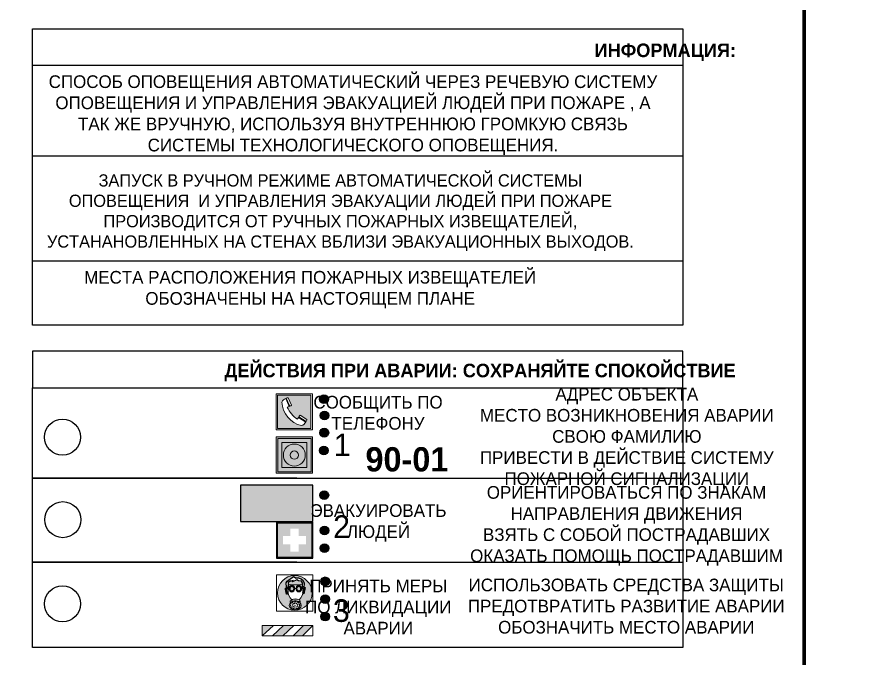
# Model space of a CAD drawing. Header units: millimetres. Extents: x 13114 to 67229, y 22859 to 38520.
# Drawn here: x 39412.4 to 39599.9, y 24788.1 to 24929.8 of the extents above; entities that cross this region are included whole.
import ezdxf

# ---------------------------------------------------------------- set-up
doc = ezdxf.new("R2010")
doc.units = ezdxf.units.MM
doc.styles.add('обычный', font='arial.ttf')

# ---------------------------------------------------------------- blocks, each defined once
blk = doc.blocks.new('A$C38D26F80')
h = blk.add_hatch(color=5)
h.dxf.hatch_style = 1
h.paths.add_polyline_path([(-8.77, -4.48, 1), (-0.19, -4.48, 1)])
h.paths.add_polyline_path([(-6.75, -3.58), (-6.75, -3.31), (-6.62, -3.22), (-6.5, -3.22), (-6.42, -3.3), (-6.39, -3.28), (-6.59, -2.23), (-6.59, -2.01), (-6.38, -1.58), (-4.76, -0.4), (-4.13, -0.79, -0.362848), (-2.1, -2.1, -0.201049), (-2.17, -2.48, 0.085434), (-2.26, -3.13), (-1.9, -3.16), (-2.25, -4.7), (-2.4, -4.59), (-2.43, -4.34), (-2.36, -4.34), (-2.14, -3.34), (-2.47, -3.42), (-2.58, -1.95), (-2.77, -1.58), (-3.58, -1.52), (-3.92, -1.26), (-5.05, -1.73), (-4.87, -1.39), (-5.41, -1.6), (-5.41, -1.46), (-6.13, -1.87), (-6.18, -3.5), (-6.56, -3.47), (-6.37, -4.59), (-6.16, -4.43), (-6.16, -4.66), (-6.36, -4.79), (-6.37, -4.8), (-6.51, -4.76)], flags=16)
h.paths.add_polyline_path([(-6.51, -4.76), (-6.36, -4.79), (-6.37, -4.8)], flags=0)
h.paths.add_polyline_path([(-5.92, -2.34, 0.089508), (-2.67, -2.35), (-2.48, -3.88, -0.268602), (-3.4, -6.18, 0.262449), (-5.2, -6.18, -0.268602), (-6.11, -3.88)], flags=16)
edge = h.paths.add_edge_path(flags=16)
edge.add_ellipse((-5.19, -3.41), major_axis=(0, 0.842), ratio=0.848992, start_angle=0, end_angle=360)
edge = h.paths.add_edge_path(flags=0)
edge.add_ellipse((-5.19, -3.39), major_axis=(0, 0.665), ratio=0.853798, start_angle=0, end_angle=360)
edge = h.paths.add_edge_path(flags=0)
edge.add_ellipse((-5.19, -3.4), major_axis=(0, 0.528), ratio=0.864094, start_angle=0, end_angle=360)
edge = h.paths.add_edge_path(flags=16)
edge.add_ellipse((-3.47, -3.4), major_axis=(0, 0.842), ratio=0.848992, start_angle=0, end_angle=360)
h.paths.add_polyline_path([(-3.13, -6.45), (-3.13, -6.84, 0.383174), (-5.57, -6.85), (-5.57, -6.49, -0.369952)], flags=16)
edge = h.paths.add_edge_path(flags=0)
edge.add_ellipse((-3.47, -3.39), major_axis=(0, 0.665), ratio=0.853798, start_angle=0, end_angle=360)
edge = h.paths.add_edge_path(flags=0)
edge.add_ellipse((-3.47, -3.4), major_axis=(0, 0.528), ratio=0.864094, start_angle=0, end_angle=360)
edge = h.paths.add_edge_path(flags=16)
edge.add_ellipse((-4.34, -7.57), major_axis=(-1.48, 0), ratio=0.744955, start_angle=0, end_angle=360)
h.paths.add_polyline_path([(-5.01, -6.85, -1), (-5.15, -6.85, -1)], flags=0)
h.paths.add_polyline_path([(-5.33, -7.14, -1), (-5.47, -7.14, -1)], flags=0)
h.paths.add_polyline_path([(-4.61, -6.71, -1), (-4.74, -6.71, -1)], flags=16)
h.paths.add_polyline_path([(-5.43, -7.51, -1), (-5.57, -7.51, -1)], flags=0)
h.paths.add_polyline_path([(-4.26, -6.67, -1), (-4.4, -6.67, -1)], flags=16)
h.paths.add_polyline_path([(-4.74, -7.14, -1), (-4.88, -7.14, -1)], flags=0)
h.paths.add_polyline_path([(-4.93, -7.43, -1), (-5.07, -7.43, -1)], flags=0)
h.paths.add_polyline_path([(-4.41, -7.07, -1), (-4.54, -7.07, -1)], flags=0)
h.paths.add_polyline_path([(-5.33, -7.87, -1), (-5.46, -7.87, -1)], flags=0)
h.paths.add_polyline_path([(-3.8, -6.71, -1), (-3.94, -6.71, -1)], flags=16)
h.paths.add_polyline_path([(-4.85, -7.78, -1), (-4.98, -7.78, -1)], flags=0)
h.paths.add_polyline_path([(-3.96, -7.14, -1), (-4.1, -7.14, -1)], flags=0)
h.paths.add_polyline_path([(-4.33, -7.53, -1), (-4.47, -7.53, -1)], flags=0)
h.paths.add_polyline_path([(-5.09, -8.12, -1), (-5.23, -8.12, -1)], flags=0)
h.paths.add_polyline_path([(-3.5, -6.94, -1), (-3.64, -6.94, -1)], flags=0)
h.paths.add_polyline_path([(-4.54, -7.97, -1), (-4.68, -7.97, -1)], flags=0)
h.paths.add_polyline_path([(-3.66, -7.39, -1), (-3.8, -7.39, -1)], flags=0)
h.paths.add_polyline_path([(-4.73, -8.35, -1), (-4.86, -8.35, -1)], flags=0)
h.paths.add_polyline_path([(-4.09, -7.96, -1), (-4.23, -7.96, -1)], flags=0)
h.paths.add_polyline_path([(-3.77, -7.74, -1), (-3.91, -7.74, -1)], flags=0)
h.paths.add_polyline_path([(-3.22, -7.27, -1), (-3.35, -7.27, -1)], flags=0)
h.paths.add_polyline_path([(-4.34, -8.4, -1), (-4.47, -8.4, -1)], flags=0)
h.paths.add_polyline_path([(-3.16, -7.61, -1), (-3.3, -7.61, -1)], flags=0)
h.paths.add_polyline_path([(-3.9, -8.35, -1), (-4.04, -8.35, -1)], flags=0)
h.paths.add_polyline_path([(-3.32, -7.91, -1), (-3.46, -7.91, -1)], flags=0)
h.paths.add_polyline_path([(-3.55, -8.23, -1), (-3.69, -8.23, -1)], flags=0)
at = {"color": 5, "lineweight": 5}
for p, q in [((-4.48, 0), (-8.96, 0)), ((-8.96, 0), (-8.96, -4.48)), ((-4.48, 0), (0, 0)), ((0, 0), (0, -4.48)), ((-6.59, -2.01), (-6.38, -1.58)), ((-6.59, -2.23), (-6.59, -2.01)), ((-6.38, -1.58), (-4.76, -0.4)), ((-6.13, -1.87), (-6.18, -3.5)), ((-5.41, -1.46), (-6.13, -1.87)), ((-4.87, -1.39), (-5.41, -1.6)), ((-5.41, -1.6), (-5.41, -1.46)), ((-3.92, -1.26), (-5.05, -1.73)), ((-5.05, -1.73), (-4.87, -1.39)), ((-4.76, -0.4), (-4.13, -0.79)), ((-3.58, -1.52), (-3.92, -1.26)), ((-2.77, -1.58), (-3.58, -1.52)), ((-2.58, -1.95), (-2.77, -1.58)), ((-2.47, -3.42), (-2.58, -1.95)), ((-6.75, -3.31), (-6.62, -3.22)), ((-6.75, -3.58), (-6.75, -3.31)), ((-6.51, -4.76), (-6.75, -3.58)), ((-6.62, -3.22), (-6.5, -3.22)), ((-6.39, -3.28), (-6.59, -2.23)), ((-6.18, -3.5), (-6.56, -3.47)), ((-6.56, -3.47), (-6.37, -4.59)), ((-6.5, -3.22), (-6.42, -3.3)), ((-6.42, -3.3), (-6.39, -3.28)), ((-5.92, -2.34), (-6.11, -3.88)), ((-2.67, -2.34), (-2.48, -3.88)), ((-2.14, -3.34), (-2.47, -3.42)), ((-2.36, -4.34), (-2.14, -3.34)), ((-1.9, -3.16), (-2.26, -3.13)), ((-2.25, -4.7), (-1.9, -3.16)), ((-8.96, -8.96), (-8.96, -4.48)), ((-6.37, -4.8), (-6.51, -4.76)), ((-6.37, -4.59), (-6.16, -4.43)), ((-6.16, -4.66), (-6.37, -4.8)), ((-6.16, -4.43), (-6.16, -4.66)), ((-2.43, -4.34), (-2.4, -4.59)), ((-2.43, -4.34), (-2.36, -4.34)), ((-2.4, -4.59), (-2.25, -4.7)), ((0, -8.96), (0, -4.48)), ((-5.57, -6.49), (-5.57, -6.85)), ((-3.13, -6.45), (-3.13, -6.84)), ((-4.48, -8.96), (-8.96, -8.96)), ((-4.48, -8.96), (0, -8.96))]:
    blk.add_line(p, q, dxfattribs=at)
at = {"color": 5}
for p, q in [((-6.59, -2.01), (-6.38, -1.58)), ((-6.59, -2.23), (-6.59, -2.01)), ((-6.38, -1.58), (-4.76, -0.4)), ((-6.13, -1.87), (-6.18, -3.5)), ((-5.41, -1.46), (-6.13, -1.87)), ((-4.87, -1.39), (-5.41, -1.6)), ((-5.41, -1.6), (-5.41, -1.46)), ((-3.92, -1.26), (-5.05, -1.73)), ((-5.05, -1.73), (-4.87, -1.39)), ((-4.76, -0.4), (-4.13, -0.79)), ((-3.58, -1.52), (-3.92, -1.26)), ((-2.77, -1.58), (-3.58, -1.52)), ((-2.58, -1.95), (-2.77, -1.58)), ((-2.47, -3.42), (-2.58, -1.95)), ((-6.75, -3.31), (-6.62, -3.22)), ((-6.75, -3.58), (-6.75, -3.31)), ((-6.51, -4.76), (-6.75, -3.58)), ((-6.62, -3.22), (-6.5, -3.22)), ((-6.39, -3.28), (-6.59, -2.23)), ((-6.18, -3.5), (-6.56, -3.47)), ((-6.56, -3.47), (-6.37, -4.59)), ((-6.5, -3.22), (-6.42, -3.3)), ((-6.42, -3.3), (-6.39, -3.28)), ((-2.14, -3.34), (-2.47, -3.42)), ((-2.36, -4.34), (-2.14, -3.34)), ((-2.26, -3.13), (-1.9, -3.16)), ((-1.9, -3.16), (-2.25, -4.7)), ((-6.37, -4.8), (-6.51, -4.76)), ((-6.36, -4.79), (-6.51, -4.76)), ((-6.37, -4.59), (-6.16, -4.43)), ((-6.16, -4.66), (-6.37, -4.8)), ((-6.16, -4.66), (-6.36, -4.79)), ((-6.16, -4.43), (-6.16, -4.66)), ((-2.4, -4.59), (-2.43, -4.34)), ((-2.43, -4.34), (-2.36, -4.34)), ((-2.25, -4.7), (-2.4, -4.59))]:
    blk.add_line(p, q, dxfattribs=at)
at = {"color": 5, "lineweight": 5}
for centre, radius in [((-4.48, -4.48), 4.29), ((-5.5, -7.51), 0.0678), ((-5.4, -7.14), 0.0678), ((-5.4, -7.87), 0.0678), ((-5.16, -8.12), 0.0678), ((-5.08, -6.85), 0.0678), ((-5, -7.43), 0.0678), ((-4.91, -7.78), 0.0678), ((-4.81, -7.14), 0.0678), ((-4.79, -8.35), 0.0678), ((-4.67, -6.71), 0.0678), ((-4.61, -7.97), 0.0678), ((-4.47, -7.07), 0.0678), ((-4.4, -7.53), 0.0678), ((-4.4, -8.4), 0.0678), ((-4.33, -6.67), 0.0678), ((-4.16, -7.96), 0.0678), ((-4.03, -7.14), 0.0678), ((-3.97, -8.35), 0.0678), ((-3.87, -6.71), 0.0678), ((-3.84, -7.74), 0.0678), ((-3.73, -7.39), 0.0678), ((-3.62, -8.23), 0.0678), ((-3.57, -6.94), 0.0678), ((-3.39, -7.91), 0.0678), ((-3.28, -7.27), 0.0678), ((-3.23, -7.61), 0.0678)]:
    blk.add_circle(centre, radius, dxfattribs=at)
at = {"color": 5}
for centre, radius, start, end in [((-3.89, -2.66), 1.88, 17.387, 97.1599), ((-2.6, -2.2), 0.511, 326.3906, 11.8614), ((-0.35, -3.07), 1.91, 162.2553, 181.7878)]:
    blk.add_arc(centre, radius, start, end, dxfattribs=at)
at = {"color": 5, "lineweight": 5}
for centre, radius, start, end in [((-2.6, -2.2), 0.513, 326.4781, 11.7739), ((-3.66, -4.24), 2.47, 171.573, 231.7124), ((-4.28, 6.66), 9.15, 259.6987, 280.1569), ((-4.93, -4.24), 2.47, 308.2876, 8.427), ((-0.47, -3.05), 1.79, 161.5846, 182.4584), ((-4.33, -7.88), 1.87, 50.358, 131.5662), ((-4.3, -7.78), 1.83, 60.5889, 119.4111), ((-4.34, -8.2), 1.82, 48.4943, 132.3565)]:
    blk.add_arc(centre, radius, start, end, dxfattribs=at)
for centre, major_axis, ratio in [((-5.19, -3.41), (0, 0.842), 0.848992), ((-5.19, -3.39), (0, 0.665), 0.853798), ((-5.19, -3.4), (0, 0.528), 0.864094), ((-3.47, -3.4), (0, 0.842), 0.848992), ((-3.47, -3.39), (0, 0.665), 0.853798), ((-3.47, -3.4), (0, 0.528), 0.864094), ((-4.34, -7.57), (-1.48, 0), 0.744955)]:
    blk.add_ellipse(centre, major_axis=major_axis, ratio=ratio, dxfattribs=at)
blk = doc.blocks.new('A$C47DD6509')
at = {"lineweight": 5}
for points in [[(-8.69, 0), (-11.19, 0), (-11.19, -2.22)], [(-4.22, 0), (-6.45, 0), (-8.91, -2.22), (-6.61, -2.22)], [(0, 0), (-2.09, 0), (-4.36, -2.22), (-2.29, -2.22)]]:
    blk.add_hatch(color=242, dxfattribs=at).paths.add_polyline_path(points)
at = {"color": 242, "lineweight": 5}
for p, q in [((-11.19, -2.22), (-8.69, 0)), ((-11.19, -2.22), (-11.19, 0)), ((-11.19, 0), (-8.69, 0)), ((-11.19, 0), (0, 0)), ((-8.91, -2.22), (-6.45, 0)), ((-6.61, -2.22), (-4.22, 0)), ((-4.36, -2.22), (-2.09, 0)), ((-2.29, -2.22), (0, 0)), ((0, 0), (0, -2.22)), ((0, -2.22), (-11.19, -2.22))]:
    blk.add_line(p, q, dxfattribs=at)
blk = doc.blocks.new('A$C32E8229D')
at = {"true_color": 0xffffff}
blk.add_hatch(color=7, dxfattribs=at).paths.add_polyline_path([(0, 0), (0, -8), (16, -8), (16, 0)])
h = blk.add_hatch(color=126)
h.paths.add_polyline_path([(0.2, -0.2), (15.8, -0.2), (15.8, -7.8), (0.2, -7.8)])
h.paths.add_polyline_path([(13.49, -2.05), (12.08, -2.05), (11.37, -2.63, 0.162397), (11.29, -2.84), (11.29, -3.63), (10.35, -3.63), (10.35, -4.05), (11.68, -4.05), (11.68, -3.48), (12.26, -4.28), (11.29, -5.1), (11.29, -6.78), (11.85, -6.78), (11.85, -5.44), (12.8, -4.64), (12.8, -5.94), (14.46, -5.94), (14.46, -5.39), (13.45, -5.39), (13.45, -3.97), (12.46, -2.59), (13.15, -2.59), (13.69, -3.34), (14.18, -3)], flags=16)
h.paths.add_polyline_path([(10.74, -1.82, 1), (11.8, -1.82, 1)], flags=16)
h.paths.add_polyline_path([(9.39, -3.59), (5.99, -3.59), (6.56, -3.03), (5.91, -3.03), (5.1, -3.83), (5.91, -4.64), (6.56, -4.64), (5.99, -4.09), (9.39, -4.09)], flags=16)
h.paths.add_polyline_path([(4.29, -1.08), (1.72, -1.08), (1.72, -6.6), (4.29, -6.6)], flags=16)
at = {"color": 126}
blk.add_lwpolyline([(16, -8), (0, -8), (0, 0), (16, 0)], close=True, dxfattribs=at)
blk = doc.blocks.new('A$C18900ED3')
h = blk.add_hatch(color=126)
h.paths.add_polyline_path([(-0.18, -0.18), (-7.02, -0.18), (-7.02, -7.02), (-0.18, -7.02)])
h.paths.add_polyline_path([(-5.89, -4.46), (-5.89, -2.77), (-4.46, -2.77), (-4.46, -1.31), (-2.77, -1.31), (-2.77, -2.77), (-1.33, -2.77), (-1.33, -4.46), (-2.77, -4.46), (-2.77, -5.89), (-4.46, -5.89), (-4.46, -4.46)], flags=16)
at = {"color": 126}
for p, q in [((-7.2, 0), (-7.2, -7.2)), ((0, 0), (-7.2, 0)), ((0, -7.2), (0, 0)), ((-7.02, -7.02), (-7.02, -0.18)), ((-7.02, -0.18), (-0.18, -0.18)), ((-0.18, -0.18), (-0.18, -7.02)), ((-7.2, -7.2), (0, -7.2)), ((-0.18, -7.02), (-7.02, -7.02))]:
    blk.add_line(p, q, dxfattribs=at)
blk = doc.blocks.new('A$C456E1F9C')
at = {"lineweight": 5}
h = blk.add_hatch(color=242, dxfattribs=at)
h.paths.add_polyline_path([(0.51, -1.47), (0.51, -13.26), (12.29, -13.26), (12.29, -1.47)])
h.paths.add_polyline_path([(5.42, -4.95, -0.254479), (4.78, -5.4), (3.52, -2.53, -0.209735), (4.23, -2.4)], flags=16)
h.paths.add_polyline_path([(8.53, -8.6), (10.87, -10.17), (10.54, -10.76), (8.03, -9.13, -0.192251)], flags=16)
h.paths.add_polyline_path([(4.61, -5.49, 0.005518), (3.87, -5.72, 0.128647), (7.49, -10.01, 0.00809), (7.83, -9.33), (10.47, -10.97, -0.16736), (8.99, -12.25, -0.327862), (1.95, -3.95, -0.166952), (3.36, -2.62)], flags=16)
at = {"color": 242, "lineweight": 5}
for p, q in [((0, -13.77), (0, -0.97)), ((12.8, -0.97), (0, -0.97)), ((4.61, -5.49), (3.36, -2.62)), ((3.52, -2.53), (4.78, -5.4)), ((4.23, -2.4), (5.42, -4.95)), ((12.8, -13.77), (12.8, -0.97)), ((10.81, -10.12), (8.53, -8.6)), ((7.83, -9.33), (10.47, -10.97)), ((8.03, -9.13), (10.54, -10.76)), ((10.54, -10.76), (10.8, -10.3)), ((10.8, -10.3), (10.81, -10.12)), ((0, -13.77), (12.8, -13.77))]:
    blk.add_line(p, q, dxfattribs=at)
blk.add_lwpolyline([(0.51, -1.47), (12.29, -1.47), (12.29, -13.26), (0.51, -13.26)], close=True, dxfattribs=at)
for centre, radius, start, end in [((4.59, -5.34), 2.99, 114.2845, 152.1974), ((4.02, -3.27), 0.891, 76.3284, 123.7092), ((11.12, -3.31), 9.19, 183.9915, 256.6009), ((14.98, -39.1), 35.17, 107.1487, 108.4135), ((13.86, -0.94), 11.08, 205.5536, 234.8762), ((4.68, -4.59), 0.824, 276.9621, 334.0723), ((8.94, -9.5), 0.989, 114.4092, 157.9388), ((-13.31, 0.8), 23.44, 332.5487, 334.4027), ((7.87, -9.46), 3, 291.9291, 329.9329)]:
    blk.add_arc(centre, radius, start, end, dxfattribs=at)
blk = doc.blocks.new('A$C54414219')
at = {"true_color": 0xffffff}
h = blk.add_hatch(color=7, dxfattribs=at)
h.paths.add_polyline_path([(2.39, -9.45), (2.39, -18.3), (11.23, -18.3), (11.23, -9.45)], flags=0)
h.paths.add_polyline_path([(10.71, -13.87, -1), (2.92, -13.87, -1)], flags=0)
h.paths.add_polyline_path([(8.3, -13.87, -1), (5.33, -13.87, -1)], flags=0)
h.paths.add_polyline_path([(0.41, -7.47), (0.41, -20.27), (13.21, -20.27), (13.21, -7.47)])
h.paths.add_polyline_path([(0.92, -19.77), (12.71, -19.77), (12.71, -7.98), (0.92, -7.98)], flags=16)
h.paths.add_polyline_path([(11.23, -9.45), (11.23, -18.3), (2.39, -18.3), (2.39, -9.45)], flags=0)
at = {"lineweight": 5}
h = blk.add_hatch(color=242, dxfattribs=at)
h.paths.add_polyline_path([(12.71, -7.98), (0.92, -7.98), (0.92, -19.77), (12.71, -19.77)])
h.paths.add_polyline_path([(11.23, -18.3), (2.39, -18.3), (2.39, -9.45), (11.23, -9.45)], flags=16)
h.paths.add_polyline_path([(10.71, -13.87, -1), (2.92, -13.87, -1)], flags=0)
h.paths.add_polyline_path([(8.3, -13.87, -1), (5.33, -13.87, -1)], flags=0)
at = {"true_color": 0xffffff}
h = blk.add_hatch(color=7, dxfattribs=at)
h.paths.add_polyline_path([(2.39, -9.45), (2.39, -18.3), (11.23, -18.3), (11.23, -9.45)])
h.paths.add_polyline_path([(10.71, -13.87, -1), (2.92, -13.87, -1)], flags=16)
h.paths.add_polyline_path([(8.3, -13.87, -1), (5.33, -13.87, -1)], flags=0)
at = {"lineweight": 5}
h = blk.add_hatch(color=242, dxfattribs=at)
h.paths.add_polyline_path([(2.92, -13.87, 1), (10.71, -13.87, 1)])
h.paths.add_polyline_path([(8.3, -13.87, -1), (5.33, -13.87, -1)], flags=16)
at = {"color": 242, "lineweight": 5}
for p, q in [((0.41, -20.27), (0.41, -7.47)), ((0.41, -7.47), (13.21, -7.47)), ((0.41, -7.47), (13.21, -7.47)), ((13.21, -20.27), (13.21, -7.47)), ((0.41, -20.27), (13.21, -20.27))]:
    blk.add_line(p, q, dxfattribs=at)
for points in [[(0.92, -7.98), (12.71, -7.98), (12.71, -19.77), (0.92, -19.77)], [(2.39, -9.45), (11.23, -9.45), (11.23, -18.3), (2.39, -18.3)]]:
    blk.add_lwpolyline(points, close=True, dxfattribs=at)
for radius in [3.89, 1.49]:
    blk.add_circle((6.81, -13.87), radius, dxfattribs=at)

msp = doc.modelspace()

# ---------------------------------------------------------------- hatches: boundary and pattern name
at = {"lineweight": 0}
h = msp.add_hatch(color=256, dxfattribs=at)
h.dxf.hatch_style = 1
h.paths.add_polyline_path([(39479.31, 24845.31, 1), (39481.25, 24845.31, 1)])
h = msp.add_hatch(color=256, dxfattribs=at)
h.dxf.hatch_style = 1
h.paths.add_polyline_path([(39479.42, 24841.73, 1), (39481.35, 24841.73, 1)])
h = msp.add_hatch(color=256, dxfattribs=at)
h.dxf.hatch_style = 1
h.paths.add_polyline_path([(39479.38, 24837.92, 1), (39481.31, 24837.92, 1)])
h = msp.add_hatch(color=256, dxfattribs=at)
h.dxf.hatch_style = 1
h.paths.add_polyline_path([(39479.3, 24833.99, 1), (39481.23, 24833.99, 1)])
h = msp.add_hatch(color=256, dxfattribs=at)
h.dxf.hatch_style = 1
h.paths.add_polyline_path([(39479.38, 24824.11, 1), (39481.31, 24824.11, 1)])
h = msp.add_hatch(color=256, dxfattribs=at)
h.dxf.hatch_style = 1
h.paths.add_polyline_path([(39479.42, 24816.32, 1), (39481.36, 24816.32, 1)])
h = msp.add_hatch(color=256, dxfattribs=at)
h.dxf.hatch_style = 1
h.paths.add_polyline_path([(39479.42, 24812.42, 1), (39481.35, 24812.42, 1)])
h = msp.add_hatch(color=256, dxfattribs=at)
h.dxf.hatch_style = 1
h.paths.add_polyline_path([(39479.57, 24805.07, 1), (39481.51, 24805.07, 1)])
h = msp.add_hatch(color=256, dxfattribs=at)
h.dxf.hatch_style = 1
h.paths.add_polyline_path([(39479.57, 24801.13, 1), (39481.5, 24801.13, 1)])
h = msp.add_hatch(color=256, dxfattribs=at)
h.dxf.hatch_style = 1
h.paths.add_polyline_path([(39479.57, 24797.29, 1), (39481.5, 24797.29, 1)])

# ---------------------------------------------------------------- linework, layer by layer
at = {"color": 6, "lineweight": 100}
for points in [[(38986.42, 25082.6), (39586.42, 25082.6), (39586.42, 24687.6), (38986.42, 24687.6)], [(38986.42, 25082.6), (39586.42, 25082.6), (39586.42, 24687.6), (38986.42, 24687.6)], [(39586.42, 25082.6), (40186.42, 25082.6), (40186.42, 24687.6), (39586.42, 24687.6)], [(39586.42, 25082.6), (40186.42, 25082.6), (40186.42, 24687.6), (39586.42, 24687.6)]]:
    msp.add_lwpolyline(points, close=True, dxfattribs=at)
at = {"color": 0}
msp.add_lwpolyline([(39415.84, 24927.16), (39559.6, 24927.16), (39559.6, 24861.71), (39415.84, 24861.71)], close=True, dxfattribs=at)
for points in [[(39415.84, 24919.11), (39559.6, 24919.11)], [(39415.84, 24899.11), (39559.6, 24899.11)], [(39415.84, 24875.86), (39559.6, 24875.86)]]:
    msp.add_lwpolyline(points, dxfattribs=at)
for points in [[(39415.84, 24847.85), (39559.6, 24847.85), (39559.6, 24855.9), (39415.84, 24855.9)], [(39415.84, 24847.85), (39559.6, 24847.85), (39559.6, 24790.45), (39415.84, 24790.45)]]:
    msp.add_lwpolyline(points, close=True)
for points in [[(39474.25, 24827.86), (39415.84, 24827.86), (39559.6, 24827.86)], [(39474.25, 24809.28), (39415.84, 24809.28), (39559.6, 24809.28)]]:
    msp.add_lwpolyline(points)
for centre, radius in [((39480.28, 24845.31), 0.966), ((39480.39, 24841.73), 0.966), ((39422.46, 24836.93), 3.98), ((39480.35, 24837.92), 0.966), ((39480.26, 24833.99), 0.966), ((39480.35, 24824.11), 0.966), ((39422.56, 24818.7), 3.98), ((39480.39, 24816.32), 0.966), ((39480.38, 24812.42), 0.966), ((39480.54, 24805.07), 0.966), ((39422.49, 24800.12), 3.98), ((39480.53, 24801.13), 0.966), ((39480.54, 24797.29), 0.966)]:
    msp.add_circle(centre, radius)

# ---------------------------------------------------------------- block references
for name, p, xscale, yscale, zscale in [('A$C456E1F9C', (39469.72, 24847.13), 0.625, 0.625, 0.625), ('A$C54414219', (39469.47, 24841.64), 0.625, 0.625, 0.625), ('A$C18900ED3', (39477.79, 24818.18), 1.111111111007631, 1.111111111007631, 1.111111111007631), ('A$C38D26F80', (39477.81, 24806.51), 0.8928571427240968, 0.8928571427240968, 0.8928571427240968)]:
    msp.add_blockref(name, p, dxfattribs=dict(xscale=xscale, yscale=yscale, zscale=zscale))
at = {"xscale": -1}
msp.add_blockref('A$C32E8229D', (39477.79, 24826.33), dxfattribs=at)
at = {"color": 242, "true_color": 0xc1121c}
msp.add_blockref('A$C47DD6509', (39477.81, 24795.29), dxfattribs=at)

# ---------------------------------------------------------------- texts
at = {"lineweight": 0, "attachment_point": 5, "style": 'обычный'}
for s, insert, char_height, width in [('{\\fProxima Nova Rg|b1|i0|c204|p2;ИНФОРМАЦИЯ:\\H1.1997x; }', (39555.74, 24921.97), 3, 175.1736), ('{\\fProxima Nova Rg|b0|i0|c204|p2;СПОСОБ ОПОВЕЩЕНИЯ АВТОМАТИЧЕСКИЙ ЧЕРЕЗ РЕЧЕВУЮ СИСТЕМУ ОПОВЕЩЕНИЯ И УПРАВЛЕНИЯ ЭВАКУАЦИЕЙ ЛЮДЕЙ ПРИ ПОЖАРЕ , А ТАК ЖЕ ВРУЧНУЮ, ИСПОЛЬЗУЯ ВНУТРЕННЮЮ ГРОМКУЮ СВЯЗЬ СИСТЕМЫ ТЕХНОЛОГИЧЕСКОГО ОПОВЕЩЕНИЯ.}', (39486.69, 24908.07), 2.8, 137.0334), ('{\\fProxima Nova Rg|b0|i0|c204|p2;\\P\\pt8.1;ЗАПУСК В РУЧНОМ РЕЖИМЕ АВТОМАТИЧЕСКОЙ СИСТЕМЫ ОПОВЕЩЕНИЯ  И УПРАВЛЕНИЯ ЭВАКУАЦИИ ЛЮДЕЙ ПРИ ПОЖАРЕ ПРОИЗВОДИТСЯ ОТ РУЧНЫХ ПОЖАРНЫХ ИЗВЕЩАТЕЛЕЙ, УСТАНАНОВЛЕННЫХ НА СТЕНАХ ВБЛИЗИ ЭВАКУАЦИОННЫХ ВЫХОДОВ. }', (39483.91, 24888.77), 2.7, 131.4512), ('\\pt8.4;{\\fProxima Nova Rg|b0|i0|c204|p2;\\PМЕСТА РАСПОЛОЖЕНИЯ ПОЖАРНЫХ ИЗВЕЩАТЕЛЕЙ ОБОЗНАЧЕНЫ НА НАСТОЯЩЕМ ПЛАНЕ}', (39477.22, 24871.85), 2.8, 118.5618), ('{\\fProxima Nova Rg|b1|i0|c204|p2;ДЕЙСТВИЯ ПРИ АВАРИИ: СОХРАНЯЙТЕ СПОКОЙСТВИЕ\\H1.6644x; }', (39514.78, 24851.22), 3, 175.1736), ('\\pi-8.4,l8.4,t8.4;{\\fProxima Nova Rg|b0|i0|c204|p2;АДРЕС ОБЪЕКТА\\PМЕСТО ВОЗНИКНОВЕНИЯ АВАРИИ\\PСВОЮ ФАМИЛИЮ\\PПРИВЕСТИ В ДЕЙСТВИЕ СИСТЕМУ \\PПОЖАРНОЙ СИГНАЛИЗАЦИИ}', (39547.23, 24836.69), 2.8, 126.6484), ('{\\fProxima Nova Rg|b0|i0|c204|p2;СООБЩИТЬ ПО \\PТЕЛЕФОНУ}', (39492.22, 24842.3), 2.8, 126.6484), ('{\\fProxima Nova Rg|b0|i0|c204|p2;1\\H1.1667x; }', (39484.32, 24835.24), 5, 126.6484), ('{\\fProxima Nova Rg|b1|i0|c204|p2;\\H1.0714x;90-01\\fProxima Nova Rg|b0|i0|c204|p2;\\H0.93331x; \\H1.3449x; }', (39498.61, 24832), 5, 126.6484), ('\\pi-8.4,l8.4,t8.4;{\\fProxima Nova Rg|b0|i0|c204|p2;ОРИЕНТИРОВАТЬСЯ ПО ЗНАКАМ \\PНАПРАВЛЕНИЯ ДВИЖЕНИЯ\\PВЗЯТЬ С СОБОЙ ПОСТРАДАВШИХ\\PОКАЗАТЬ ПОМОЩЬ ПОСТРАДАВШИМ}', (39547.16, 24817.32), 2.8, 126.6484), ('{\\fProxima Nova Rg|b0|i0|c204|p2;ЭВАКУИРОВАТЬ \\PЛЮДЕЙ}', (39492.32, 24817.98), 2.8, 126.6484), ('{\\fProxima Nova Rg|b0|i0|c204|p2;2\\H1.1967x; }', (39484.17, 24817.16), 5, 126.6484), ('{\\fProxima Nova Rg|b0|i0|c204|p2;ПРИНЯТЬ МЕРЫ \\PПО ЛИКВИДАЦИИ \\PАВАРИИ}', (39492.28, 24799.4), 2.8, 126.6484), ('\\pi-8.4,l8.4,t8.4;{\\fProxima Nova Rg|b0|i0|c204|p2;ИСПОЛЬЗОВАТЬ СРЕДСТВА ЗАЩИТЫ \\PПРЕДОТВРАТИТЬ РАЗВИТИЕ АВАРИИ\\PОБОЗНАЧИТЬ МЕСТО АВАРИИ}', (39547.1, 24799.59), 2.8, 126.6484), ('{\\fProxima Nova Rg|b0|i0|c204|p2;3\\H1.1967x; }', (39484.11, 24798.58), 5, 126.6484)]:
    msp.add_mtext(s, dxfattribs=dict(at, insert=insert, char_height=char_height, width=width))

doc.saveas('drawing.dxf')
